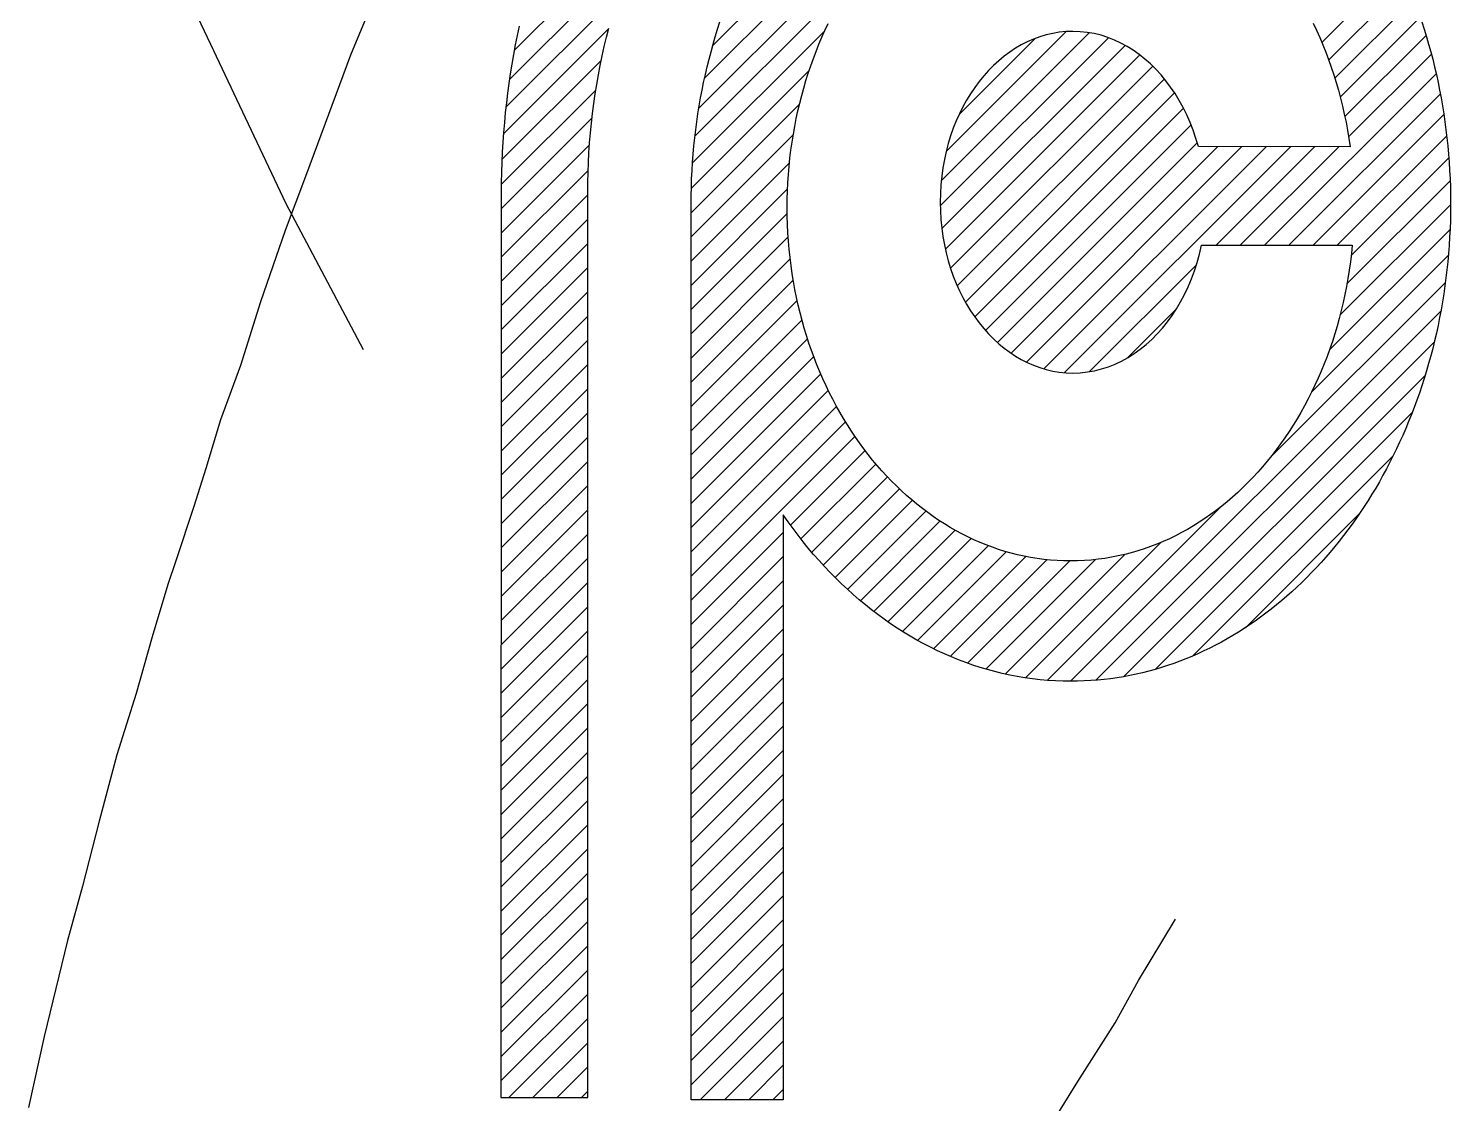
# Model space of a CAD drawing. Header units: millimetres. Extents: x 133356 to 134197, y -259 to 335.
# Drawn here: x 134084.37 to 134089.56, y -173.65 to -169.72 of the extents above; entities that cross this region are included whole.
import ezdxf

# ---------------------------------------------------------------- set-up
doc = ezdxf.new("R2010")
doc.units = ezdxf.units.MM
doc.header["$LTSCALE"] = 20
doc.header["$MEASUREMENT"] = 0
doc.layers.add('RAMKA', color=7, linetype='Continuous')
doc.layers.add('TITUL', color=7, linetype='Continuous')

# ---------------------------------------------------------------- blocks, each defined once
blk = doc.blocks.new('Logo_Ind')
at = {"layer": 'RAMKA', "color": 254, "linetype": 'Continuous'}
for p, q in [((3.0806, 7.3284), (4.4741, 8.7218)), ((3.1014, 7.4376), (4.3849, 8.7211)), ((3.1307, 7.5554), (4.2874, 8.712)), ((2.4069, 7.5393), (2.9053, 8.0377)), ((1.2993, 7.5604), (1.0974, 7.9884)), ((2.3892, 7.4331), (2.8362, 7.8801)), ((5.3546, 7.5677), (5.6377, 7.8508)), ((3.0664, 7.2257), (3.6504, 7.8097)), ((5.3794, 7.5041), (5.6647, 7.7894)), ((1.9093, 7.7616), (1.809, 7.5221)), ((2.3762, 7.3316), (2.7869, 7.7424)), ((5.402, 7.4382), (5.6899, 7.7262)), ((3.1487, 7.6162), (3.1574, 7.643)), ((3.5408, 7.6122), (3.5524, 7.6371)), ((5.3228, 7.6386), (5.3349, 7.6127)), ((5.4219, 7.3696), (5.7133, 7.6611)), ((5.7194, 7.643), (5.728, 7.6162)), ((2.3672, 7.2342), (2.7509, 7.6179)), ((2.4176, 7.5935), (2.4106, 7.5589)), ((2.4249, 7.6278), (2.4176, 7.5935)), ((2.7351, 7.5531), (2.7432, 7.5871)), ((2.7432, 7.5871), (2.7517, 7.6209)), ((3.0576, 7.1284), (3.5391, 7.6099)), ((3.1325, 7.5618), (3.1404, 7.5891)), ((3.1404, 7.5891), (3.1487, 7.6162)), ((3.5188, 7.5614), (3.5296, 7.587)), ((3.5296, 7.587), (3.5408, 7.6122)), ((3.9617, 6.971), (4.576, 7.5853)), ((3.9655, 7.0632), (4.5057, 7.6034)), ((3.9832, 7.1694), (4.4214, 7.6076)), ((4.0307, 7.3054), (4.3078, 7.5825)), ((4.3019, 7.5803), (4.2794, 7.5705)), ((4.3248, 7.5887), (4.3019, 7.5803)), ((4.3482, 7.5957), (4.3248, 7.5887)), ((4.372, 7.6012), (4.3482, 7.5957)), ((4.3962, 7.6052), (4.372, 7.6012)), ((4.4207, 7.6076), (4.3962, 7.6052)), ((4.4455, 7.6084), (4.4207, 7.6076)), ((4.4455, 7.6084), (4.4455, 7.6084)), ((4.4718, 7.6075), (4.4455, 7.6084)), ((4.4977, 7.6048), (4.4718, 7.6075)), ((4.5232, 7.6004), (4.4977, 7.6048)), ((4.5483, 7.5942), (4.5232, 7.6004)), ((4.5729, 7.5864), (4.5483, 7.5942)), ((4.5971, 7.577), (4.5729, 7.5864)), ((5.3349, 7.6127), (5.3466, 7.5865)), ((5.3466, 7.5865), (5.3579, 7.5599)), ((5.4385, 7.2978), (5.7348, 7.5941)), ((5.728, 7.6162), (5.7363, 7.5891)), ((5.7363, 7.5891), (5.7442, 7.5619)), ((1.5739, 6.9789), (1.2993, 7.5604)), ((2.4106, 7.5589), (2.4041, 7.5241)), ((2.7275, 7.5189), (2.7351, 7.5531)), ((3.1177, 7.5067), (3.1249, 7.5344)), ((3.1249, 7.5344), (3.1325, 7.5618)), ((3.4986, 7.5094), (3.5085, 7.5355)), ((3.5085, 7.5355), (3.5188, 7.5614)), ((3.9673, 6.8881), (4.6366, 7.5574)), ((4.2151, 7.5329), (4.1948, 7.5179)), ((4.236, 7.5467), (4.2151, 7.5329)), ((4.2574, 7.5593), (4.236, 7.5467)), ((4.2794, 7.5705), (4.2574, 7.5593)), ((4.6206, 7.5661), (4.5971, 7.577)), ((4.6436, 7.5536), (4.6206, 7.5661)), ((4.666, 7.5397), (4.6436, 7.5536)), ((4.6878, 7.5244), (4.666, 7.5397)), ((5.3579, 7.5599), (5.3686, 7.533)), ((5.3686, 7.533), (5.3789, 7.5057)), ((5.7442, 7.5619), (5.7518, 7.5344)), ((5.7518, 7.5344), (5.759, 7.5067)), ((1.809, 7.5221), (1.6485, 7.0886)), ((2.3617, 7.1402), (2.7241, 7.5027)), ((2.398, 7.4892), (2.3923, 7.4541)), ((2.4041, 7.5241), (2.398, 7.4892)), ((2.7138, 7.4498), (2.7204, 7.4845)), ((2.7204, 7.4845), (2.7275, 7.5189)), ((3.1043, 7.4507), (3.1108, 7.4788)), ((3.1108, 7.4788), (3.1177, 7.5067)), ((3.4801, 7.4561), (3.4891, 7.4829)), ((3.4891, 7.4829), (3.4986, 7.5094)), ((3.9804, 6.8127), (4.6901, 7.5225)), ((3.9993, 6.7432), (4.7375, 7.4814)), ((4.1562, 7.4842), (4.1379, 7.4657)), ((4.1752, 7.5016), (4.1562, 7.4842)), ((4.1948, 7.5179), (4.1752, 7.5016)), ((4.7088, 7.5077), (4.6878, 7.5244)), ((4.7291, 7.4897), (4.7088, 7.5077)), ((4.7487, 7.4704), (4.7291, 7.4897)), ((5.3789, 7.5057), (5.3886, 7.4781)), ((5.3886, 7.4781), (5.3979, 7.4503)), ((5.4522, 7.223), (5.7543, 7.5251)), ((5.759, 7.5067), (5.7659, 7.4789)), ((5.7659, 7.4789), (5.7724, 7.4508)), ((2.3923, 7.4541), (2.3871, 7.4187)), ((2.7077, 7.4149), (2.7138, 7.4498)), ((3.0532, 7.0356), (3.4834, 7.4657)), ((3.0924, 7.394), (3.0981, 7.4225)), ((3.0981, 7.4225), (3.1043, 7.4507)), ((3.4636, 7.4018), (3.4716, 7.4291)), ((3.4716, 7.4291), (3.4801, 7.4561)), ((4.0238, 6.6793), (4.7797, 7.4351)), ((4.1035, 7.4254), (4.0875, 7.4037)), ((4.1203, 7.446), (4.1035, 7.4254)), ((4.1379, 7.4657), (4.1203, 7.446)), ((4.7675, 7.4499), (4.7487, 7.4704)), ((4.7854, 7.4282), (4.7675, 7.4499)), ((4.8025, 7.4054), (4.7854, 7.4282)), ((5.1452, 6.8275), (5.7717, 7.454)), ((5.3979, 7.4503), (5.4067, 7.4221)), ((5.7724, 7.4508), (5.7785, 7.4225)), ((5.7785, 7.4225), (5.7843, 7.3941)), ((2.3593, 7.0494), (2.7044, 7.3945)), ((2.3823, 7.3833), (2.3779, 7.3476)), ((2.3871, 7.4187), (2.3823, 7.3833)), ((2.697, 7.3446), (2.7021, 7.3799)), ((2.7021, 7.3799), (2.7077, 7.4149)), ((3.087, 7.3654), (3.0924, 7.394)), ((3.4489, 7.3464), (3.456, 7.3742)), ((3.456, 7.3742), (3.4636, 7.4018)), ((4.0532, 6.6202), (4.817, 7.384)), ((4.0722, 7.381), (4.0578, 7.3575)), ((4.0875, 7.4037), (4.0722, 7.381)), ((4.8187, 7.3815), (4.8025, 7.4054)), ((4.8339, 7.3565), (4.8187, 7.3815)), ((5.2337, 6.8276), (5.7868, 7.3807)), ((5.4067, 7.4221), (5.4149, 7.3937)), ((5.4149, 7.3937), (5.4226, 7.3649)), ((5.7843, 7.3941), (5.7897, 7.3654)), ((2.3779, 7.3476), (2.374, 7.3118)), ((2.6924, 7.3092), (2.697, 7.3446)), ((3.0524, 6.9464), (3.4472, 7.3411)), ((3.0773, 7.3076), (3.0819, 7.3366)), ((3.0819, 7.3366), (3.087, 7.3654)), ((3.4423, 7.3183), (3.4489, 7.3464)), ((4.0443, 7.333), (4.0317, 7.3077)), ((4.0578, 7.3575), (4.0443, 7.333)), ((4.0873, 6.5658), (4.8495, 7.328)), ((4.8482, 7.3306), (4.8339, 7.3565)), ((4.8615, 7.3037), (4.8482, 7.3306)), ((5.4226, 7.3649), (5.4298, 7.3359)), ((5.4298, 7.3359), (5.4364, 7.3067)), ((5.7897, 7.3654), (5.7947, 7.3366)), ((5.7947, 7.3366), (5.7993, 7.3077)), ((2.3591, 6.9607), (2.6905, 7.2921)), ((2.3706, 7.2759), (2.3676, 7.2397)), ((2.374, 7.3118), (2.3706, 7.2759)), ((2.6848, 7.2377), (2.6884, 7.2735)), ((2.6884, 7.2735), (2.6924, 7.3092)), ((3.0692, 7.2491), (3.0731, 7.2785)), ((3.0731, 7.2785), (3.0773, 7.3076)), ((3.4305, 7.2614), (3.4361, 7.2899)), ((3.4361, 7.2899), (3.4423, 7.3183)), ((4.02, 7.2816), (4.0093, 7.2547)), ((4.0317, 7.3077), (4.02, 7.2816)), ((4.1264, 6.5165), (4.8771, 7.2672)), ((4.8737, 7.2759), (4.8615, 7.3037)), ((4.8848, 7.2473), (4.8737, 7.2759)), ((5.3223, 6.8277), (5.7997, 7.3052)), ((5.4364, 7.3067), (5.4425, 7.2772)), ((5.4425, 7.2772), (5.4481, 7.2475)), ((5.7993, 7.3077), (5.8036, 7.2785)), ((5.8036, 7.2785), (5.8074, 7.2492)), ((2.3676, 7.2397), (2.365, 7.2035)), ((2.6818, 7.2017), (2.6848, 7.2377)), ((3.0524, 6.8579), (3.4251, 7.2305)), ((3.0626, 7.19), (3.0657, 7.2197)), ((3.0657, 7.2197), (3.0692, 7.2491)), ((3.4208, 7.2036), (3.4254, 7.2326)), ((3.4254, 7.2326), (3.4305, 7.2614)), ((3.9996, 7.227), (3.9909, 7.1987)), ((4.0093, 7.2547), (3.9996, 7.227)), ((4.8948, 7.2179), (4.8848, 7.2473)), ((4.9037, 7.1877), (4.8948, 7.2179)), ((5.4108, 6.8278), (5.81, 7.227)), ((5.4481, 7.2475), (5.4531, 7.2175)), ((5.4531, 7.2175), (5.4575, 7.1873)), ((5.8074, 7.2492), (5.8109, 7.2197)), ((5.8109, 7.2197), (5.814, 7.1901)), ((2.3591, 6.8722), (2.6813, 7.1945)), ((2.3629, 7.167), (2.3613, 7.1305)), ((2.365, 7.2035), (2.3629, 7.167)), ((2.6774, 7.1293), (2.6794, 7.1656)), ((2.6794, 7.1656), (2.6818, 7.2017)), ((3.06, 7.1603), (3.0626, 7.19)), ((3.4132, 7.145), (3.4167, 7.1744)), ((3.4167, 7.1744), (3.4208, 7.2036)), ((3.9833, 7.1698), (3.9768, 7.1402)), ((3.9909, 7.1987), (3.9833, 7.1698)), ((4.1704, 6.472), (4.8997, 7.2013)), ((4.22, 6.4331), (4.9745, 7.1876)), ((4.2759, 6.4006), (5.0629, 7.1876)), ((4.3399, 6.3761), (5.1513, 7.1875)), ((4.4145, 6.3623), (5.2397, 7.1875)), ((5.4575, 7.1873), (4.9037, 7.1877)), ((4.9681, 6.8274), (5.3281, 7.1874)), ((5.0566, 6.8275), (5.4165, 7.1874)), ((5.4575, 7.1873), (5.4575, 7.1873)), ((5.814, 7.1901), (5.8166, 7.1603)), ((2.3613, 7.1305), (2.3601, 7.0937)), ((2.6761, 7.0928), (2.6774, 7.1293)), ((3.0524, 6.7694), (3.4115, 7.1284)), ((3.0558, 7.1003), (3.0577, 7.1303)), ((3.0577, 7.1303), (3.06, 7.1603)), ((3.4076, 7.0857), (3.4101, 7.1154)), ((3.4101, 7.1154), (3.4132, 7.145)), ((3.9768, 7.1402), (3.9713, 7.1101)), ((5.4613, 6.7899), (5.8177, 7.1462)), ((5.8166, 7.1603), (5.8189, 7.1304)), ((5.8189, 7.1304), (5.8208, 7.1003)), ((1.6485, 7.0886), (1.5708, 6.8818)), ((2.3591, 6.7838), (2.6764, 7.101)), ((2.3601, 7.0937), (2.3594, 7.0569)), ((2.6752, 7.0562), (2.6761, 7.0928)), ((3.0533, 7.0397), (3.0543, 7.0701)), ((3.0543, 7.0701), (3.0558, 7.1003)), ((3.4057, 7.0558), (3.4076, 7.0857)), ((3.9671, 7.0794), (3.964, 7.0483)), ((3.9713, 7.1101), (3.9671, 7.0794)), ((5.4461, 6.6861), (5.8225, 7.0626)), ((5.8208, 7.1003), (5.8222, 7.0701)), ((5.8222, 7.0701), (5.8233, 7.0398)), ((2.3591, 7.0199), (2.3582, 3.7151)), ((2.359, 6.6953), (2.6749, 7.0112)), ((2.3594, 7.0569), (2.3591, 7.0199)), ((2.3591, 7.0199), (2.3591, 7.0199)), ((2.6749, 7.0194), (2.6752, 7.0562)), ((2.6749, 3.7151), (2.6749, 7.0194)), ((3.0524, 6.681), (3.4046, 7.0332)), ((3.0524, 6.9787), (3.0527, 7.0093)), ((3.0527, 7.0093), (3.0533, 7.0397)), ((3.4034, 6.9954), (3.4043, 7.0257)), ((3.4043, 7.0257), (3.4057, 7.0558)), ((3.9621, 7.0166), (3.9615, 6.9846)), ((3.964, 7.0483), (3.9621, 7.0166)), ((5.8233, 7.0398), (5.8239, 7.0093)), ((5.8239, 7.0093), (5.8241, 6.9787)), ((1.8566, 6.4458), (1.5739, 6.9789)), ((3.0524, 3.7064), (3.0524, 6.9787)), ((3.4031, 6.965), (3.4034, 6.9954)), ((3.4031, 6.965), (3.4031, 6.965)), ((3.4034, 6.9342), (3.4031, 6.965)), ((3.9615, 6.9846), (3.9621, 6.9526)), ((5.4216, 6.5732), (5.8241, 6.9757)), ((5.8241, 6.9787), (5.8239, 6.9482)), ((5.8241, 6.9787), (5.8241, 6.9787)), ((2.359, 6.6068), (2.6749, 6.9227)), ((3.0524, 6.5925), (3.4034, 6.9434)), ((3.4043, 6.9035), (3.4034, 6.9342)), ((3.4058, 6.8731), (3.4043, 6.9035)), ((3.9621, 6.9526), (3.964, 6.921)), ((3.964, 6.921), (3.9671, 6.8899)), ((5.8233, 6.9177), (5.8222, 6.8874)), ((5.8239, 6.9482), (5.8233, 6.9177)), ((1.5708, 6.8818), (1.4805, 6.6208)), ((3.0524, 6.504), (3.4067, 6.8583)), ((3.4078, 6.8428), (3.4058, 6.8731)), ((3.9671, 6.8899), (3.9713, 6.8592)), ((3.9713, 6.8592), (3.9768, 6.8291)), ((5.3821, 6.4453), (5.8221, 6.8853)), ((5.8208, 6.8572), (5.8189, 6.8271)), ((5.8222, 6.8874), (5.8208, 6.8572)), ((2.359, 6.5183), (2.6749, 6.8342)), ((3.4103, 6.8127), (3.4078, 6.8428)), ((3.4135, 6.7828), (3.4103, 6.8127)), ((3.9768, 6.8291), (3.9833, 6.7995)), ((3.9833, 6.7995), (3.9909, 6.7705)), ((4.9077, 6.7955), (4.9151, 6.8273)), ((4.9151, 6.8273), (5.4652, 6.8279)), ((5.4652, 6.8279), (5.4622, 6.7972)), ((5.8189, 6.8271), (5.8166, 6.7972)), ((3.0524, 6.4156), (3.4141, 6.7773)), ((3.4171, 6.7532), (3.4135, 6.7828)), ((3.4213, 6.7237), (3.4171, 6.7532)), ((3.9909, 6.7705), (3.9996, 6.7422)), ((4.5068, 6.3661), (4.8964, 6.7557)), ((4.8894, 6.7341), (4.8992, 6.7644)), ((4.8992, 6.7644), (4.9077, 6.7955)), ((5.3178, 6.2925), (5.8161, 6.7908)), ((5.4586, 6.7667), (5.4544, 6.7365)), ((5.4622, 6.7972), (5.4586, 6.7667)), ((5.814, 6.7674), (5.8109, 6.7378)), ((5.8166, 6.7972), (5.814, 6.7674)), ((2.359, 6.4298), (2.6749, 6.7458)), ((3.0524, 6.3271), (3.4251, 6.6998)), ((3.4261, 6.6945), (3.4213, 6.7237)), ((3.9996, 6.7422), (4.0093, 6.7146)), ((4.0093, 6.7146), (4.02, 6.6877)), ((4.8664, 6.6759), (4.8785, 6.7046)), ((4.8785, 6.7046), (4.8894, 6.7341)), ((5.4497, 6.7064), (5.4444, 6.6767)), ((5.4544, 6.7365), (5.4497, 6.7064)), ((5.8074, 6.7083), (5.8036, 6.679)), ((5.8109, 6.7378), (5.8074, 6.7083)), ((2.3589, 6.3413), (2.6749, 6.6573)), ((3.4313, 6.6656), (3.4261, 6.6945)), ((3.4371, 6.6369), (3.4313, 6.6656)), ((4.02, 6.6877), (4.0317, 6.6616)), ((4.0317, 6.6616), (4.0443, 6.6363)), ((4.839, 6.6214), (4.8532, 6.6482)), ((4.8532, 6.6482), (4.8664, 6.6759)), ((5.1684, 6.0546), (5.8052, 6.6914)), ((5.4386, 6.6472), (5.4322, 6.618)), ((5.4444, 6.6767), (5.4386, 6.6472)), ((5.7993, 6.6498), (5.7947, 6.6209)), ((5.8036, 6.679), (5.7993, 6.6498)), ((1.4805, 6.6208), (1.4078, 6.3878)), ((3.0524, 6.2387), (3.4393, 6.6255)), ((3.4434, 6.6084), (3.4371, 6.6369)), ((3.4502, 6.5802), (3.4434, 6.6084)), ((4.0443, 6.6363), (4.0578, 6.6118)), ((4.0578, 6.6118), (4.0722, 6.5883)), ((4.6466, 6.4174), (4.8218, 6.5926)), ((4.8075, 6.5709), (4.8238, 6.5956)), ((4.8238, 6.5956), (4.839, 6.6214)), ((5.4322, 6.618), (5.4253, 6.589)), ((5.7897, 6.5921), (5.7843, 6.5634)), ((5.7947, 6.6209), (5.7897, 6.5921)), ((2.3589, 6.2528), (2.6749, 6.5689)), ((3.0524, 6.1502), (3.4565, 6.5542)), ((3.4575, 6.5523), (3.4502, 6.5802)), ((3.4653, 6.5246), (3.4575, 6.5523)), ((4.0722, 6.5883), (4.0875, 6.5656)), ((4.0875, 6.5656), (4.1035, 6.5439)), ((4.1035, 6.5439), (4.1203, 6.5233)), ((4.4373, 5.235), (5.7886, 6.5864)), ((4.7723, 6.5249), (4.7904, 6.5474)), ((4.7904, 6.5474), (4.8075, 6.5709)), ((5.418, 6.5603), (5.41, 6.5319)), ((5.4253, 6.589), (5.418, 6.5603)), ((5.7843, 6.5634), (5.7785, 6.535)), ((3.4736, 6.4973), (3.4653, 6.5246)), ((3.4824, 6.4702), (3.4736, 6.4973)), ((4.1203, 6.5233), (4.1379, 6.5036)), ((4.1379, 6.5036), (4.1562, 6.4851)), ((4.7336, 6.4838), (4.7533, 6.5037)), ((4.7533, 6.5037), (4.7723, 6.5249)), ((5.4016, 6.5038), (5.3927, 6.476)), ((5.41, 6.5319), (5.4016, 6.5038)), ((5.7724, 6.5067), (5.7659, 6.4786)), ((5.7785, 6.535), (5.7724, 6.5067)), ((2.3589, 6.1643), (2.6749, 6.4804)), ((3.0524, 6.0617), (3.4769, 6.4863)), ((3.4916, 6.4434), (3.4824, 6.4702)), ((3.5013, 6.417), (3.4916, 6.4434)), ((4.1562, 6.4851), (4.1752, 6.4677)), ((4.1752, 6.4677), (4.1948, 6.4514)), ((4.1948, 6.4514), (4.2151, 6.4364)), ((4.2151, 6.4364), (4.236, 6.4226)), ((4.5295, 5.2388), (5.7648, 6.4741)), ((4.6697, 6.432), (4.6917, 6.4479)), ((4.6917, 6.4479), (4.713, 6.4652)), ((4.713, 6.4652), (4.7336, 6.4838)), ((5.3833, 6.4486), (5.3735, 6.4214)), ((5.3927, 6.476), (5.3833, 6.4486)), ((5.759, 6.4508), (5.7518, 6.4231)), ((5.7659, 6.4786), (5.759, 6.4508)), ((1.4078, 6.3878), (1.3347, 6.19)), ((2.3589, 6.0759), (2.6749, 6.3919)), ((3.0524, 5.9733), (3.4999, 6.4208)), ((3.5115, 6.3909), (3.5013, 6.417)), ((3.5221, 6.3651), (3.5115, 6.3909)), ((4.236, 6.4226), (4.2574, 6.41)), ((4.2574, 6.41), (4.2794, 6.3988)), ((4.2794, 6.3988), (4.3019, 6.389)), ((4.3019, 6.389), (4.3248, 6.3806)), ((4.5752, 6.3837), (4.5997, 6.3934)), ((4.5997, 6.3934), (4.6236, 6.4047)), ((4.6236, 6.4047), (4.647, 6.4176)), ((4.647, 6.4176), (4.6697, 6.432)), ((5.3631, 6.3946), (5.3523, 6.3682)), ((5.3735, 6.4214), (5.3631, 6.3946)), ((5.7442, 6.3956), (5.7363, 6.3684)), ((5.7518, 6.4231), (5.7442, 6.3956)), ((3.0524, 5.8848), (3.5253, 6.3577)), ((3.5332, 6.3396), (3.5221, 6.3651)), ((3.5447, 6.3145), (3.5332, 6.3396)), ((4.3248, 6.3806), (4.3482, 6.3736)), ((4.3482, 6.3736), (4.372, 6.3681)), ((4.372, 6.3681), (4.3962, 6.3641)), ((4.3962, 6.3641), (4.4207, 6.3617)), ((4.4207, 6.3617), (4.4455, 6.3609)), ((4.4455, 6.3609), (4.4723, 6.3618)), ((4.4723, 6.3618), (4.4987, 6.3646)), ((4.4987, 6.3646), (4.5246, 6.3692)), ((4.5246, 6.3692), (4.5501, 6.3756)), ((4.5501, 6.3756), (4.5752, 6.3837)), ((4.631, 5.2518), (5.7314, 6.3522)), ((5.341, 6.3421), (5.3292, 6.3163)), ((5.3523, 6.3682), (5.341, 6.3421)), ((5.728, 6.3413), (5.7194, 6.3145)), ((5.7363, 6.3684), (5.728, 6.3413)), ((2.3588, 5.9874), (2.6749, 6.3035)), ((3.0524, 5.7963), (3.5525, 6.2964)), ((3.5567, 6.2897), (3.5447, 6.3145)), ((3.569, 6.2653), (3.5567, 6.2897)), ((5.317, 6.2909), (5.3044, 6.266)), ((5.3292, 6.3163), (5.317, 6.2909)), ((5.7104, 6.2878), (5.7011, 6.2615)), ((5.7194, 6.3145), (5.7104, 6.2878)), ((3.0524, 5.7079), (3.5832, 6.2387)), ((3.5818, 6.2413), (3.569, 6.2653)), ((3.595, 6.2176), (3.5818, 6.2413)), ((5.2913, 6.2413), (5.2778, 6.2171)), ((5.3044, 6.266), (5.2913, 6.2413)), ((5.6915, 6.2353), (5.6815, 6.2094)), ((5.7011, 6.2615), (5.6915, 6.2353)), ((1.3347, 6.19), (1.281, 6.0121)), ((2.3588, 5.8989), (2.6749, 6.215)), ((3.0524, 5.6194), (3.6156, 6.1826)), ((3.6087, 6.1944), (3.595, 6.2176)), ((3.6227, 6.1715), (3.6087, 6.1944)), ((4.746, 5.2784), (5.6843, 6.2167)), ((5.2638, 6.1933), (5.2495, 6.1699)), ((5.2778, 6.2171), (5.2638, 6.1933)), ((5.6712, 6.1837), (5.6606, 6.1582)), ((5.6815, 6.2094), (5.6712, 6.1837)), ((2.3588, 5.8104), (2.6749, 6.1266)), ((3.0524, 5.5309), (3.6502, 6.1287)), ((3.6371, 6.149), (3.6227, 6.1715)), ((3.6519, 6.127), (3.6371, 6.149)), ((3.6671, 6.1053), (3.6519, 6.127)), ((5.2347, 6.147), (5.2196, 6.1244)), ((5.2495, 6.1699), (5.2347, 6.147)), ((5.6496, 6.133), (5.6383, 6.1081)), ((5.6606, 6.1582), (5.6496, 6.133)), ((3.4153, 5.8053), (3.6876, 6.0777)), ((3.6827, 6.0841), (3.6671, 6.1053)), ((3.6986, 6.0634), (3.6827, 6.0841)), ((5.188, 6.0807), (5.1717, 6.0595)), ((5.204, 6.1023), (5.188, 6.0807)), ((5.2196, 6.1244), (5.204, 6.1023)), ((5.6268, 6.0834), (5.6149, 6.059)), ((5.6383, 6.1081), (5.6268, 6.0834)), ((2.3588, 5.7219), (2.6749, 6.0381)), ((3.4533, 5.7549), (3.7264, 6.028)), ((3.7149, 6.043), (3.6986, 6.0634)), ((3.7315, 6.0231), (3.7149, 6.043)), ((3.7485, 6.0037), (3.7315, 6.0231)), ((4.8835, 5.3275), (5.6147, 6.0586)), ((5.155, 6.0388), (5.1379, 6.0185)), ((5.1717, 6.0595), (5.155, 6.0388)), ((5.6027, 6.0348), (5.5902, 6.0109)), ((5.6149, 6.059), (5.6027, 6.0348)), ((1.281, 6.0121), (1.2373, 5.8735)), ((3.4931, 5.7062), (3.7686, 5.9818)), ((3.7659, 5.9848), (3.7485, 6.0037)), ((3.7835, 5.9663), (3.7659, 5.9848)), ((5.1027, 5.9795), (5.0846, 5.9607)), ((5.1205, 5.9988), (5.1027, 5.9795)), ((5.1379, 6.0185), (5.1205, 5.9988)), ((5.5773, 5.9873), (5.5642, 5.9639)), ((5.5902, 6.0109), (5.5773, 5.9873)), ((2.3587, 5.6334), (2.6749, 5.9496)), ((3.5346, 5.6592), (3.8127, 5.9374)), ((3.8015, 5.9483), (3.7835, 5.9663)), ((3.8199, 5.9308), (3.8015, 5.9483)), ((3.8385, 5.9138), (3.8199, 5.9308)), ((5.0473, 5.9247), (5.0281, 5.9075)), ((5.0661, 5.9425), (5.0473, 5.9247)), ((5.0846, 5.9607), (5.0661, 5.9425)), ((5.5371, 5.9181), (5.5232, 5.8956)), ((5.5508, 5.9409), (5.5371, 5.9181)), ((5.5642, 5.9639), (5.5508, 5.9409)), ((1.2373, 5.8735), (1.1721, 5.6743)), ((3.5778, 5.6141), (3.859, 5.8952)), ((3.8575, 5.8973), (3.8385, 5.9138)), ((3.8767, 5.8814), (3.8575, 5.8973)), ((3.8963, 5.8659), (3.8767, 5.8814)), ((3.9161, 5.851), (3.8963, 5.8659)), ((4.3522, 5.2384), (4.9868, 5.873)), ((4.9889, 5.8747), (4.9688, 5.8591)), ((5.0086, 5.8908), (4.9889, 5.8747)), ((5.0281, 5.9075), (5.0086, 5.8908)), ((5.5089, 5.8734), (5.4944, 5.8515)), ((5.5232, 5.8956), (5.5089, 5.8734)), ((2.3587, 5.5449), (2.6749, 5.8612)), ((3.3887, 5.8429), (3.3888, 3.7064)), ((3.3887, 5.8429), (3.3887, 5.8429)), ((3.4063, 5.8177), (3.3887, 5.8429)), ((3.4242, 5.793), (3.4063, 5.8177)), ((3.6229, 5.5707), (3.9088, 5.8565)), ((3.67, 5.5293), (3.9605, 5.8198)), ((3.9363, 5.8367), (3.9161, 5.851)), ((3.9567, 5.8228), (3.9363, 5.8367)), ((3.9773, 5.8096), (3.9567, 5.8228)), ((4.9067, 5.8158), (4.8855, 5.8026)), ((4.9277, 5.8297), (4.9067, 5.8158)), ((4.9484, 5.8441), (4.9277, 5.8297)), ((4.9688, 5.8591), (4.9484, 5.8441)), ((5.0752, 5.4306), (5.4906, 5.8461)), ((5.4795, 5.83), (5.4645, 5.8087)), ((5.4944, 5.8515), (5.4795, 5.83)), ((2.3587, 5.4565), (2.6749, 5.7727)), ((3.0524, 5.4425), (3.3887, 5.7788)), ((3.4425, 5.7687), (3.4242, 5.793)), ((3.4611, 5.7449), (3.4425, 5.7687)), ((3.719, 5.4898), (4.0156, 5.7864)), ((3.9983, 5.7969), (3.9773, 5.8096)), ((4.0195, 5.7848), (3.9983, 5.7969)), ((4.0409, 5.7733), (4.0195, 5.7848)), ((4.0626, 5.7623), (4.0409, 5.7733)), ((4.0845, 5.752), (4.0626, 5.7623)), ((4.8201, 5.7664), (4.7978, 5.7556)), ((4.8422, 5.7779), (4.8201, 5.7664)), ((4.8639, 5.7899), (4.8422, 5.7779)), ((4.8855, 5.8026), (4.8639, 5.7899)), ((5.4335, 5.7671), (5.4176, 5.7467)), ((5.4491, 5.7877), (5.4335, 5.7671)), ((5.4645, 5.8087), (5.4491, 5.7877)), ((3.4801, 5.7215), (3.4611, 5.7449)), ((3.4995, 5.6986), (3.4801, 5.7215)), ((3.7701, 5.4524), (4.0744, 5.7568)), ((3.8233, 5.4172), (4.1361, 5.73)), ((4.1067, 5.7422), (4.0845, 5.752)), ((4.1291, 5.7331), (4.1067, 5.7422)), ((4.1517, 5.7246), (4.1291, 5.7331)), ((4.1745, 5.7168), (4.1517, 5.7246)), ((4.1975, 5.7096), (4.1745, 5.7168)), ((4.2207, 5.703), (4.1975, 5.7096)), ((4.2728, 5.2475), (4.7667, 5.7414)), ((4.6827, 5.7112), (4.659, 5.7043)), ((4.7062, 5.7188), (4.6827, 5.7112)), ((4.7294, 5.727), (4.7062, 5.7188)), ((4.7525, 5.7359), (4.7294, 5.727)), ((4.7753, 5.7454), (4.7525, 5.7359)), ((4.7978, 5.7556), (4.7753, 5.7454)), ((5.4014, 5.7267), (5.385, 5.7071)), ((5.4176, 5.7467), (5.4014, 5.7267)), ((1.1721, 5.6743), (1.142, 5.5886)), ((2.3587, 5.368), (2.6749, 5.6842)), ((3.0524, 5.354), (3.3887, 5.6904)), ((3.5192, 5.6761), (3.4995, 5.6986)), ((3.5392, 5.6541), (3.5192, 5.6761)), ((3.8788, 5.3842), (4.2019, 5.7073)), ((3.9368, 5.3538), (4.2735, 5.6905)), ((3.9975, 5.326), (4.3505, 5.679)), ((4.0611, 5.3011), (4.4343, 5.6743)), ((4.1279, 5.2795), (4.5274, 5.679)), ((4.1983, 5.2615), (4.6349, 5.6981)), ((4.2441, 5.6971), (4.2207, 5.703)), ((4.2677, 5.6918), (4.2441, 5.6971)), ((4.2915, 5.6872), (4.2677, 5.6918)), ((4.3154, 5.6833), (4.2915, 5.6872)), ((4.3395, 5.6801), (4.3154, 5.6833)), ((4.3638, 5.6776), (4.3395, 5.6801)), ((4.3882, 5.6758), (4.3638, 5.6776)), ((4.4128, 5.6747), (4.3882, 5.6758)), ((4.4375, 5.6744), (4.4128, 5.6747)), ((4.4628, 5.6748), (4.4375, 5.6744)), ((4.4375, 5.6744), (4.4375, 5.6744)), ((4.4879, 5.6759), (4.4628, 5.6748)), ((4.5129, 5.6778), (4.4879, 5.6759)), ((4.5377, 5.6804), (4.5129, 5.6778)), ((4.5623, 5.6838), (4.5377, 5.6804)), ((4.5868, 5.6879), (4.5623, 5.6838)), ((4.6111, 5.6926), (4.5868, 5.6879)), ((4.6352, 5.6981), (4.6111, 5.6926)), ((4.659, 5.7043), (4.6352, 5.6981)), ((5.3515, 5.6687), (5.3343, 5.6501)), ((5.3684, 5.6877), (5.3515, 5.6687)), ((5.385, 5.7071), (5.3684, 5.6877)), ((3.5596, 5.6326), (3.5392, 5.6541)), ((3.5803, 5.6116), (3.5596, 5.6326)), ((3.6013, 5.591), (3.5803, 5.6116)), ((5.2993, 5.6138), (5.2814, 5.5962)), ((5.3169, 5.6318), (5.2993, 5.6138)), ((5.3343, 5.6501), (5.3169, 5.6318)), ((1.142, 5.5886), (1.0858, 5.397)), ((2.3586, 5.2795), (2.6749, 5.5958)), ((3.0524, 5.2656), (3.3888, 5.6019)), ((3.6226, 5.571), (3.6013, 5.591)), ((3.6443, 5.5514), (3.6226, 5.571)), ((5.245, 5.5621), (5.2265, 5.5456)), ((5.2633, 5.579), (5.245, 5.5621)), ((5.2814, 5.5962), (5.2633, 5.579)), ((2.3586, 5.191), (2.6749, 5.5073)), ((3.0524, 5.1771), (3.3888, 5.5134)), ((3.6662, 5.5324), (3.6443, 5.5514)), ((3.6885, 5.5139), (3.6662, 5.5324)), ((3.711, 5.4959), (3.6885, 5.5139)), ((5.1887, 5.5138), (5.1695, 5.4984)), ((5.2077, 5.5295), (5.1887, 5.5138)), ((5.2265, 5.5456), (5.2077, 5.5295)), ((3.7339, 5.4785), (3.711, 5.4959)), ((3.757, 5.4616), (3.7339, 5.4785)), ((3.7804, 5.4452), (3.757, 5.4616)), ((5.1107, 5.4547), (5.0907, 5.4409)), ((5.1305, 5.4689), (5.1107, 5.4547)), ((5.1501, 5.4834), (5.1305, 5.4689)), ((5.1695, 5.4984), (5.1501, 5.4834)), ((2.3586, 5.1025), (2.6749, 5.4189)), ((3.0524, 5.0886), (3.3888, 5.425)), ((3.804, 5.4294), (3.7804, 5.4452)), ((3.828, 5.4142), (3.804, 5.4294)), ((3.8522, 5.3995), (3.828, 5.4142)), ((3.8766, 5.3854), (3.8522, 5.3995)), ((5.0294, 5.402), (5.0087, 5.3898)), ((5.05, 5.4145), (5.0294, 5.402)), ((5.0704, 5.4275), (5.05, 5.4145)), ((5.0907, 5.4409), (5.0704, 5.4275)), ((1.0858, 5.397), (1.0267, 5.1903)), ((3.9013, 5.3719), (3.8766, 5.3854)), ((3.9263, 5.359), (3.9013, 5.3719)), ((3.9514, 5.3467), (3.9263, 5.359)), ((3.9768, 5.3349), (3.9514, 5.3467)), ((4.9452, 5.356), (4.9237, 5.3456)), ((4.9665, 5.3668), (4.9452, 5.356)), ((4.9877, 5.3781), (4.9665, 5.3668)), ((5.0087, 5.3898), (4.9877, 5.3781)), ((2.3586, 5.014), (2.6749, 5.3304)), ((3.0524, 5.0002), (3.3888, 5.3365)), ((4.0025, 5.3238), (3.9768, 5.3349)), ((4.0283, 5.3133), (4.0025, 5.3238)), ((4.0544, 5.3035), (4.0283, 5.3133)), ((4.0807, 5.2942), (4.0544, 5.3035)), ((4.1072, 5.2857), (4.0807, 5.2942)), ((4.8138, 5.3001), (4.7914, 5.2924)), ((4.8361, 5.3083), (4.8138, 5.3001)), ((4.8583, 5.3169), (4.8361, 5.3083)), ((4.8802, 5.326), (4.8583, 5.3169)), ((4.9021, 5.3356), (4.8802, 5.326)), ((4.9237, 5.3456), (4.9021, 5.3356)), ((3.0524, 4.9117), (3.3888, 5.2481)), ((4.1338, 5.2777), (4.1072, 5.2857)), ((4.1607, 5.2704), (4.1338, 5.2777)), ((4.1878, 5.2638), (4.1607, 5.2704)), ((4.215, 5.2578), (4.1878, 5.2638)), ((4.2424, 5.2525), (4.215, 5.2578)), ((4.27, 5.2479), (4.2424, 5.2525)), ((4.2978, 5.244), (4.27, 5.2479)), ((4.3257, 5.2408), (4.2978, 5.244)), ((4.5831, 5.2444), (4.5593, 5.2416)), ((4.6067, 5.2478), (4.5831, 5.2444)), ((4.6302, 5.2517), (4.6067, 5.2478)), ((4.6537, 5.256), (4.6302, 5.2517)), ((4.6769, 5.2609), (4.6537, 5.256)), ((4.7001, 5.2662), (4.6769, 5.2609)), ((4.7231, 5.2721), (4.7001, 5.2662)), ((4.746, 5.2784), (4.7231, 5.2721)), ((4.7688, 5.2851), (4.746, 5.2784)), ((4.7914, 5.2924), (4.7688, 5.2851)), ((2.3585, 4.9255), (2.6749, 5.2419)), ((4.3537, 5.2383), (4.3257, 5.2408)), ((4.382, 5.2365), (4.3537, 5.2383)), ((4.4103, 5.2354), (4.382, 5.2365)), ((4.4388, 5.235), (4.4103, 5.2354)), ((4.4631, 5.2353), (4.4388, 5.235)), ((4.4388, 5.235), (4.4388, 5.235)), ((4.4873, 5.2361), (4.4631, 5.2353)), ((4.5114, 5.2374), (4.4873, 5.2361)), ((4.5354, 5.2392), (4.5114, 5.2374)), ((4.5593, 5.2416), (4.5354, 5.2392)), ((1.0267, 5.1903), (0.9565, 4.966)), ((2.3585, 4.8371), (2.6749, 5.1535)), ((3.0524, 4.8232), (3.3888, 5.1596)), ((2.3585, 4.7486), (2.6749, 5.065)), ((3.0524, 4.7348), (3.3888, 5.0712)), ((0.9565, 4.966), (0.8913, 4.724)), ((2.3585, 4.6601), (2.6749, 4.9766)), ((3.0524, 4.6463), (3.3888, 4.9827)), ((2.3584, 4.5716), (2.6749, 4.8881)), ((3.0524, 4.5578), (3.3888, 4.8942)), ((2.3584, 4.4831), (2.6749, 4.7996)), ((3.0524, 4.4694), (3.3888, 4.8058)), ((0.8913, 4.724), (0.8311, 4.487)), ((2.3584, 4.3946), (2.6749, 4.7112)), ((3.0524, 4.3809), (3.3888, 4.7173)), ((2.3584, 4.3061), (2.6749, 4.6227)), ((3.0524, 4.2925), (3.3888, 4.6289)), ((2.3583, 4.2176), (2.6749, 4.5343)), ((3.0524, 4.204), (3.3888, 4.5404)), ((0.8311, 4.487), (0.7759, 4.2879)), ((2.3583, 4.1292), (2.6749, 4.4458)), ((3.0524, 4.1155), (3.3888, 4.452)), ((3.0524, 4.0271), (3.3888, 4.3635)), ((4.6848, 4.1417), (4.8202, 4.366)), ((2.3583, 4.0407), (2.6749, 4.3573)), ((0.7759, 4.2879), (0.6907, 3.9375)), ((2.3583, 3.9522), (2.6749, 4.2689)), ((3.0524, 3.9386), (3.3888, 4.275)), ((2.3582, 3.8637), (2.6749, 4.1804)), ((3.0524, 3.8501), (3.3888, 4.1866)), ((4.5996, 3.9879), (4.6848, 4.1417)), ((2.3582, 3.7752), (2.6749, 4.0919)), ((3.0524, 3.7617), (3.3888, 4.0981)), ((2.3865, 3.7151), (2.6749, 4.0035)), ((3.0856, 3.7064), (3.3888, 4.0097)), ((4.4638, 3.7736), (4.5996, 3.9879)), ((0.6907, 3.9375), (0.6337, 3.6789)), ((2.475, 3.7151), (2.6749, 3.915)), ((3.174, 3.7064), (3.3888, 3.9212)), ((2.5634, 3.7151), (2.6749, 3.8266)), ((3.2625, 3.7064), (3.3888, 3.8328)), ((2.6519, 3.7151), (2.6749, 3.7381)), ((3.3509, 3.7064), (3.3888, 3.7443)), ((4.3689, 3.6199), (4.4638, 3.7736)), ((2.3582, 3.7151), (2.6749, 3.7151)), ((3.3888, 3.7064), (3.0524, 3.7064))]:
    blk.add_line(p, q, dxfattribs=at)

msp = doc.modelspace()

# ---------------------------------------------------------------- block references
at = {"layer": 'TITUL'}
msp.add_blockref('Logo_Ind', (134083.7374, -177.3396), dxfattribs=at)

doc.saveas('drawing.dxf')
